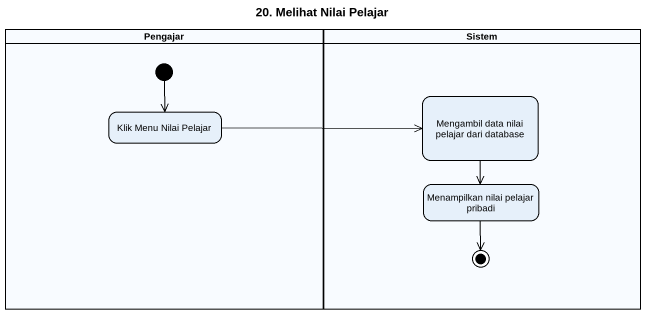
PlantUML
@startuml
title 20. Melihat Nilai Pelajar
hide empty description
state Pengajar <<partition>> {
  state "Klik Menu Nilai Pelajar" as Klik_Menu_Nilai_Pelajar
  [*] --> Klik_Menu_Nilai_Pelajar
}
state Sistem <<partition>> {
  state "Mengambil data nilai pelajar dari database" as Mengambil_data_nilai
  state "Menampilkan nilai pelajar pribadi" as Menampilkan_nilai_pelajar
  Menampilkan_nilai_pelajar --> [*]
}
Klik_Menu_Nilai_Pelajar -right-> Mengambil_data_nilai
Mengambil_data_nilai --> Menampilkan_nilai_pelajar
@enduml
